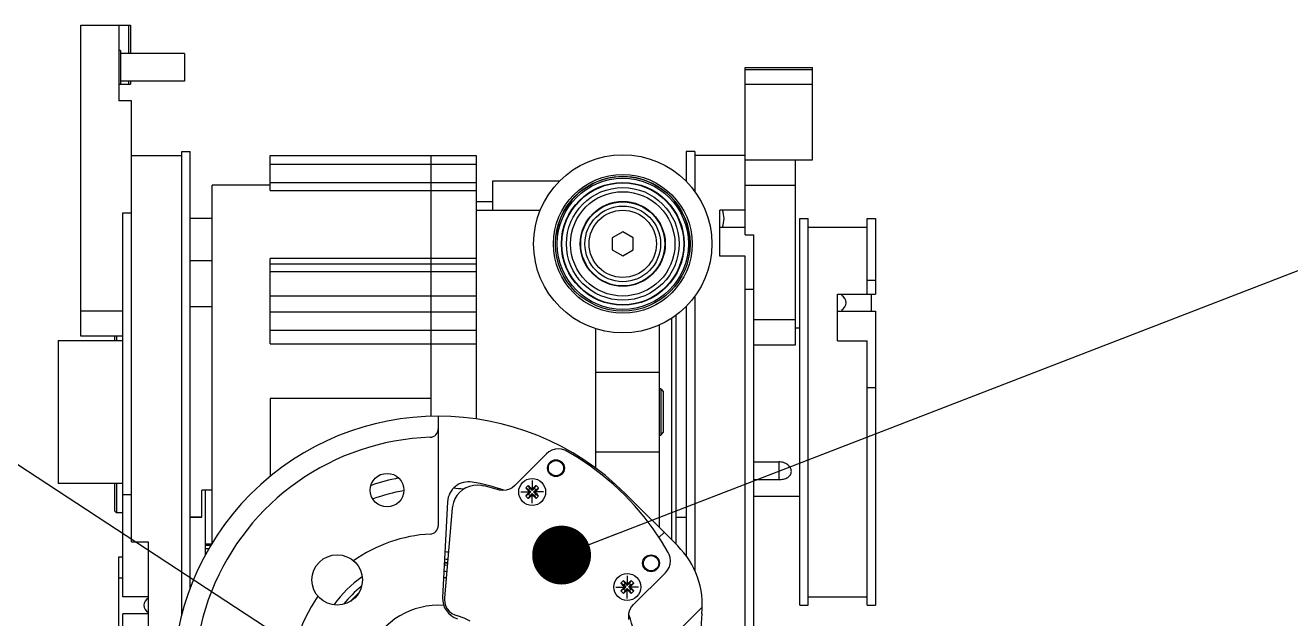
# Model space of a CAD drawing. Header units: millimetres. Extents: x 0 to 841, y 0 to 594.
# Drawn here: x 81.6 to 156.9, y 332.2 to 367.5 of the extents above; entities that cross this region are included whole.
import ezdxf

# ---------------------------------------------------------------- set-up
doc = ezdxf.new("R2010")
doc.units = ezdxf.units.MM
doc.header["$LTSCALE"] = 46.255
doc.layers.get('0').update_dxf_attribs({"linetype": 'CONTINUOUS'})
for name, color, linetype in [('APSF_BLANK_LAYER', 7, 'CONTINUOUS'), ('AXIS', 7, 'CONTINUOUS'), ('COSMETIC', 7, 'CONTINUOUS'), ('DCURVE', 7, 'CONTINUOUS'), ('NOTE', 7, 'CONTINUOUS')]:
    doc.layers.add(name, color=color, linetype=linetype)
doc.styles.get("Standard").update_dxf_attribs({"font": 'txt', "width": 0.85})
doc.dimstyles.get("Standard").update_dxf_attribs({"dimtxt": 3.5, "dimasz": 3.5, "dimexe": 1.5, "dimexo": 1, "dimtad": 1, "dimtxsty": 'STANDARD', "dimblk": '_FILLED', "dimblk1": '_FILLED', "dimblk2": '_FILLED', "dimcen": 0.09, "dimadec": 0, "dimazin": 0, "dimtol": 1, "dimtp": 0.01, "dimtm": 0.01, "dimtfac": 1, "dimtofl": 0, "dimtmove": 0, "dimatfit": 3, "dimldrblk": '_FILLED', "dimfxl": 1, "dimtolj": 1, "dimarcsym": 0})

# ---------------------------------------------------------------- blocks, each defined once
blk = doc.blocks.new('_FILLED')
at = {"color": 0, "linetype": 'BYBLOCK'}
blk.add_solid([(0, 0), (-1, 0.214), (-1, -0.214)], dxfattribs=at)

msp = doc.modelspace()

# ---------------------------------------------------------------- linework, layer by layer
at = {"color": 7, "linetype": 'CONTINUOUS'}
for p, q in [((84.904, 348.951), (84.904, 367.451)), ((84.904, 367.451), (87.854, 367.451)), ((87.154, 367.451), (87.154, 362.951)), ((87.729, 367.451), (87.729, 365.776)), ((87.854, 367.451), (87.854, 365.776)), ((87.254, 365.951), (87.154, 365.951)), ((87.254, 365.951), (87.254, 363.951)), ((91.054, 365.776), (87.254, 365.776)), ((91.054, 365.776), (91.054, 364.126)), ((124.406, 354.99), (124.406, 364.951)), ((124.406, 364.951), (128.406, 364.951)), ((124.406, 364.826), (128.406, 364.826)), ((128.406, 359.451), (128.406, 364.951)), ((87.154, 363.951), (87.854, 363.951)), ((91.054, 364.126), (87.254, 364.126)), ((87.729, 364.126), (87.729, 363.951)), ((87.854, 364.126), (87.854, 363.951)), ((124.406, 363.951), (128.406, 363.951)), ((87.904, 362.951), (87.154, 362.951)), ((87.904, 336.724), (87.904, 362.951)), ((90.904, 332.383), (90.904, 359.951)), ((90.904, 359.951), (91.404, 359.951)), ((91.404, 333.955), (91.404, 359.951)), ((120.906, 359.951), (120.906, 358.162)), ((121.406, 359.951), (120.906, 359.951)), ((121.406, 359.951), (121.406, 357.577)), ((87.904, 359.701), (90.904, 359.701)), ((96.154, 357.631), (96.154, 359.701)), ((96.154, 359.701), (108.404, 359.701)), ((108.404, 359.678), (96.154, 359.678)), ((108.404, 359.18), (96.154, 359.18)), ((105.704, 359.701), (105.704, 344.191)), ((108.404, 359.701), (108.404, 344.039)), ((124.406, 359.701), (121.406, 359.701)), ((124.406, 359.451), (128.406, 359.451)), ((127.406, 348.451), (127.406, 359.451)), ((92.704, 336.633), (92.704, 357.951)), ((96.154, 358.107), (108.404, 358.107)), ((96.154, 357.631), (108.404, 357.631)), ((109.404, 356.451), (109.404, 358.201)), ((109.404, 358.201), (113.39, 358.201)), ((124.406, 357.951), (127.406, 357.951)), ((87.404, 333.451), (87.404, 356.294)), ((87.404, 356.294), (87.904, 356.294)), ((108.404, 356.451), (112.227, 356.451)), ((122.906, 353.717), (122.906, 356.451)), ((124.406, 356.451), (122.906, 356.451)), ((92.704, 355.951), (91.404, 355.951)), ((122.906, 355.451), (124.406, 355.451)), ((127.656, 332.951), (127.656, 355.951)), ((127.656, 355.951), (128.156, 355.951)), ((128.156, 332.951), (128.156, 355.951)), ((128.156, 355.451), (131.656, 355.451)), ((131.656, 351.451), (131.656, 355.951)), ((131.656, 355.951), (132.156, 355.951)), ((132.156, 355.951), (132.156, 351.451)), ((117.129, 355.173), (116.504, 354.812)), ((116.504, 354.812), (116.504, 354.091)), ((117.754, 354.812), (117.129, 355.173)), ((117.754, 354.091), (117.754, 354.812)), ((124.406, 354.99), (124.906, 354.99)), ((124.906, 354.99), (124.906, 328.952)), ((116.504, 354.091), (117.129, 353.73)), ((117.129, 353.73), (117.754, 354.091)), ((124.406, 353.717), (122.906, 353.717)), ((124.406, 328.952), (124.406, 353.717)), ((92.704, 353.451), (91.404, 353.451)), ((96.154, 348.508), (96.154, 353.574)), ((108.404, 353.574), (96.154, 353.574)), ((108.404, 353.25), (96.154, 353.25)), ((108.404, 352.797), (96.154, 352.797)), ((131.656, 352.292), (132.156, 352.292)), ((124.906, 351.746), (124.406, 351.746)), ((108.404, 351.332), (96.154, 351.332)), ((120.906, 350.741), (120.906, 335.859)), ((121.406, 351.326), (121.406, 334.992)), ((129.906, 348.689), (129.906, 351.451)), ((129.906, 351.451), (132.156, 351.451)), ((131.906, 351.451), (131.906, 350.451)), ((87.404, 350.451), (84.904, 350.451)), ((108.404, 350.381), (96.154, 350.381)), ((120.036, 350.022), (120.036, 336.844)), ((120.286, 350.2), (120.286, 336.594)), ((124.906, 349.951), (127.406, 349.951)), ((129.906, 350.451), (132.156, 350.451)), ((132.156, 350.451), (132.156, 332.952)), ((96.154, 349.309), (108.404, 349.309)), ((115.504, 349.412), (115.504, 341.125)), ((127.406, 349.451), (127.656, 349.451)), ((83.554, 348.701), (83.554, 340.201)), ((83.554, 348.701), (87.404, 348.701)), ((87.404, 348.951), (84.904, 348.951)), ((86.904, 348.951), (86.904, 348.701)), ((87.029, 348.951), (87.029, 348.701)), ((96.154, 348.508), (108.404, 348.508)), ((124.906, 348.451), (127.406, 348.451)), ((129.906, 348.689), (131.656, 348.689)), ((131.656, 332.952), (131.656, 348.689)), ((119.386, 345.826), (119.286, 345.826)), ((119.386, 345.826), (119.386, 343.076)), ((119.386, 345.826), (119.536, 345.676)), ((119.536, 345.676), (119.536, 343.226)), ((131.656, 345.914), (132.156, 345.914)), ((96.154, 345.254), (96.154, 340.619)), ((105.704, 345.254), (96.154, 345.254)), ((115.536, 345.076), (115.504, 345.076)), ((106.154, 344.201), (106.154, 337.688)), ((115.536, 343.826), (115.504, 343.826)), ((119.386, 343.076), (119.536, 343.226)), ((119.286, 343.076), (119.386, 343.076)), ((112.589, 341.957), (112.585, 341.961)), ((113.753, 342.146), (113.75, 342.141)), ((114.753, 341.647), (114.685, 341.579)), ((87.404, 340.201), (83.554, 340.201)), ((86.904, 340.201), (86.904, 338.577)), ((87.029, 340.201), (87.029, 338.451)), ((87.404, 339.551), (87.904, 339.551)), ((92.104, 338.201), (92.104, 339.807)), ((92.704, 339.807), (92.104, 339.807)), ((108.871, 340.047), (108.874, 340.06)), ((109.69, 339.835), (109.688, 339.831)), ((111.53, 339.82), (111.356, 339.925)), ((111.53, 339.569), (111.356, 339.464)), ((111.614, 339.904), (111.51, 340.079)), ((111.614, 339.485), (111.51, 339.31)), ((111.614, 339.904), (111.53, 339.82)), ((111.53, 339.82), (111.656, 339.694)), ((111.656, 339.694), (111.53, 339.569)), ((111.53, 339.569), (111.614, 339.485)), ((111.656, 339.694), (111.573, 339.694)), ((111.74, 339.778), (111.614, 339.904)), ((111.614, 339.485), (111.74, 339.611)), ((111.866, 339.904), (111.74, 339.778)), ((111.74, 339.778), (111.74, 339.862)), ((111.74, 339.611), (111.74, 339.527)), ((111.74, 339.611), (111.866, 339.485)), ((111.824, 339.694), (111.95, 339.82)), ((111.95, 339.569), (111.824, 339.694)), ((111.824, 339.694), (111.908, 339.694)), ((111.866, 339.904), (111.971, 340.079)), ((111.95, 339.82), (111.866, 339.904)), ((111.866, 339.485), (111.95, 339.569)), ((111.866, 339.485), (111.971, 339.31)), ((111.95, 339.82), (112.125, 339.925)), ((111.95, 339.569), (112.125, 339.464)), ((117.291, 339.588), (120.397, 336.483)), ((124.906, 339.451), (127.656, 339.451)), ((106.713, 339.114), (106.414, 333.415)), ((86.904, 338.576), (87.029, 338.451)), ((91.404, 338.201), (92.104, 338.201)), ((119.589, 337.29), (119.281, 336.983)), ((87.904, 336.724), (88.904, 336.724)), ((88.904, 336.724), (88.904, 331.564)), ((87.154, 330.076), (87.154, 335.826)), ((87.154, 335.826), (87.404, 335.826)), ((119.824, 336.091), (119.821, 336.09)), ((87.154, 334.576), (87.404, 334.576)), ((117.187, 334.164), (117.013, 334.268)), ((117.271, 334.248), (117.166, 334.422)), ((117.271, 334.248), (117.187, 334.164)), ((117.187, 334.164), (117.313, 334.038)), ((117.397, 334.122), (117.271, 334.248)), ((117.523, 334.248), (117.397, 334.122)), ((117.397, 334.122), (117.397, 334.205)), ((117.481, 334.038), (117.607, 334.164)), ((117.523, 334.248), (117.628, 334.422)), ((117.607, 334.164), (117.523, 334.248)), ((117.607, 334.164), (117.782, 334.268)), ((88.904, 333.451), (87.404, 333.451)), ((117.187, 333.912), (117.013, 333.807)), ((117.271, 333.828), (117.166, 333.653)), ((117.313, 334.038), (117.187, 333.912)), ((117.187, 333.912), (117.271, 333.828)), ((117.313, 334.038), (117.229, 334.038)), ((117.271, 333.828), (117.397, 333.954)), ((117.397, 333.954), (117.397, 333.87)), ((117.397, 333.954), (117.523, 333.828)), ((117.607, 333.912), (117.481, 334.038)), ((117.481, 334.038), (117.565, 334.038)), ((117.523, 333.828), (117.607, 333.912)), ((117.523, 333.828), (117.628, 333.653)), ((117.607, 333.912), (117.782, 333.807)), ((128.156, 333.451), (131.656, 333.451)), ((116.049, 327.032), (121.86, 332.844)), ((117.777, 333.003), (117.774, 333.007)), ((127.656, 332.951), (128.156, 332.951)), ((131.656, 332.951), (132.156, 332.951)), ((87.404, 328.951), (87.404, 332.451)), ((88.904, 332.451), (87.404, 332.451)), ((107.267, 332.344), (107.265, 332.338)), ((107.267, 332.344), (107.285, 332.34))]:
    msp.add_line(p, q, dxfattribs=at)
at = {"color": 6, "linetype": 'CONTINUOUS'}
for p, q in [((112.589, 341.957), (110.71, 340.071)), ((112.738, 342.086), (112.585, 341.961)), ((112.911, 342.178), (112.738, 342.086)), ((113.1, 342.236), (112.911, 342.178)), ((113.296, 342.255), (113.1, 342.236)), ((113.492, 342.236), (113.296, 342.255)), ((113.681, 342.178), (113.492, 342.236)), ((113.75, 342.141), (113.681, 342.178)), ((114.468, 341.724), (113.753, 342.146)), ((115.203, 341.233), (114.468, 341.724)), ((115.909, 340.701), (115.203, 341.233)), ((116.584, 340.131), (115.909, 340.701)), ((92.306, 335.936), (92.306, 339.807)), ((107.266, 339.482), (107.142, 339.28)), ((107.419, 339.661), (107.266, 339.482)), ((107.598, 339.814), (107.419, 339.661)), ((107.8, 339.938), (107.598, 339.814)), ((108.018, 340.028), (107.8, 339.938)), ((108.247, 340.083), (108.018, 340.028)), ((108.483, 340.102), (108.247, 340.083)), ((108.718, 340.083), (108.483, 340.102)), ((108.871, 340.047), (108.718, 340.083)), ((108.958, 340.042), (108.874, 340.06)), ((109.656, 339.847), (108.958, 340.042)), ((109.69, 339.835), (109.656, 339.847)), ((109.803, 339.796), (109.688, 339.831)), ((109.999, 339.777), (109.803, 339.796)), ((110.195, 339.796), (109.999, 339.777)), ((110.384, 339.853), (110.195, 339.796)), ((110.557, 339.946), (110.384, 339.853)), ((110.71, 340.071), (110.557, 339.946)), ((117.227, 339.524), (116.584, 340.131)), ((117.834, 338.882), (117.227, 339.524)), ((106.988, 338.728), (106.528, 333.391)), ((106.997, 338.832), (106.988, 338.728)), ((107.052, 339.062), (106.997, 338.832)), ((107.142, 339.28), (107.052, 339.062)), ((118.404, 338.206), (117.834, 338.882)), ((118.936, 337.5), (118.404, 338.206)), ((119.427, 336.765), (118.936, 337.5)), ((92.677, 336.595), (92.306, 336.595)), ((92.628, 336.515), (92.306, 336.515)), ((119.824, 336.091), (119.427, 336.765)), ((92.513, 336.314), (92.306, 336.314)), ((92.398, 336.096), (92.306, 336.096)), ((119.881, 335.978), (119.821, 336.09)), ((119.938, 335.789), (119.881, 335.978)), ((119.958, 335.593), (119.938, 335.789)), ((119.663, 334.883), (119.788, 335.035)), ((119.788, 335.035), (119.881, 335.209)), ((119.881, 335.209), (119.938, 335.397)), ((119.938, 335.397), (119.958, 335.593)), ((117.777, 333.003), (119.663, 334.883)), ((106.528, 333.391), (106.519, 333.304)), ((106.519, 333.304), (106.539, 333.108)), ((106.539, 333.108), (106.596, 332.919)), ((106.596, 332.919), (106.689, 332.746)), ((106.689, 332.746), (106.814, 332.593)), ((117.499, 332.492), (117.556, 332.681)), ((117.556, 332.681), (117.649, 332.855)), ((117.649, 332.855), (117.774, 333.007)), ((106.814, 332.593), (106.966, 332.469)), ((106.966, 332.469), (107.14, 332.376)), ((107.14, 332.376), (107.265, 332.338)), ((107.285, 332.34), (107.667, 332.203)), ((107.667, 332.203), (108.034, 332.03)), ((117.48, 332.296), (117.499, 332.492)), ((117.499, 332.1), (117.48, 332.296))]:
    msp.add_line(p, q, dxfattribs=at)
at = {"color": 7, "linetype": 'CONTINUOUS'}
for centre, radius in [((117.129, 354.451), 5.3), ((117.129, 354.451), 4.125), ((117.129, 354.451), 2.5), ((117.129, 354.451), 2.25), ((117.129, 354.451), 2), ((113.155, 341.109), 0.453), ((103.113, 339.801), 1), ((111.74, 339.694), 0.8), ((100.144, 334.462), 1.5), ((118.811, 335.452), 0.453), ((117.397, 334.038), 0.8)]:
    msp.add_circle(centre, radius, dxfattribs=at)
at = {"color": 4, "linetype": 'CONTINUOUS'}
msp.add_circle((117.129, 354.451), 3.65, dxfattribs=at)
at = {"color": 6, "linetype": 'CONTINUOUS'}
for centre in [(113.155, 341.109), (118.811, 335.452)]:
    msp.add_circle(centre, 0.5, dxfattribs=at)
at = {"color": 7, "linetype": 'CONTINUOUS'}
for centre, radius, start, end in [((117.129, 354.451), 4, 351.98628, 172.69242), ((121.906, 355.951), 1.25, 336.34158, 23.65842), ((106.154, 328.451), 15.75, 45, 225), ((105.654, 343.443), 0.5, 271.91021, 360), ((106.154, 328.451), 14.5, 91.91021, 225), ((106.154, 328.451), 12.3, 100.97085, 108.92614), ((107.961, 339.049), 1.25, 80.32259, 177), ((106.154, 328.451), 12, 71.02825, 80.32259), ((106.154, 328.451), 11.5, 100.29737, 109.70499), ((106.154, 328.451), 11.5, 82.52784, 85.47537), ((113.219, 338.216), 2.529, 132.53441, 137.46559), ((113.214, 341.168), 2.521, 222.5314, 225.00474), ((110.267, 338.221), 2.521, 44.99526, 47.4686), ((110.261, 341.173), 2.529, 312.53441, 317.46559), ((110.267, 338.221), 2.521, 42.5314, 45.00474), ((113.214, 341.168), 2.521, 224.99526, 227.4686), ((106.154, 328.451), 8.75, 93.09858, 125.16177), ((105.654, 337.688), 0.5, 273.09858, 360), ((116.861, 332.947), 5, 354.29648, 45), ((106.154, 328.451), 7.25, 85.48005, 87.00167), ((106.154, 328.451), 7.683, 85.45882, 87), ((106.154, 328.451), 6.895, 85.50285, 87), ((106.154, 328.451), 7.683, 126.15083, 143.84917), ((106.154, 328.451), 6.145, 85.55591, 87), ((118.876, 332.559), 2.529, 132.53441, 137.46559), ((115.924, 332.564), 2.521, 44.99526, 47.4686), ((115.924, 332.564), 2.521, 42.5314, 45.00474), ((106.154, 328.451), 8.75, 144.83823, 221.90142), ((106.154, 328.451), 7.25, 129.15825, 140.84175), ((107.663, 333.349), 1.25, 177, 252.88302), ((118.87, 335.511), 2.521, 222.5314, 225.00474), ((118.871, 335.511), 2.521, 224.99526, 227.4686), ((115.918, 335.517), 2.529, 312.53441, 317.46559), ((106.154, 328.451), 4.5, 85.82599, 4.17401), ((106.154, 328.451), 12, 9.67741, 18.97175), ((131.787, 331.457), 10, 174.29648, 275.70352)]:
    msp.add_arc(centre, radius, start, end, dxfattribs=at)
for points, knots in [([(111.573, 339.694), (111.554, 339.714), (111.48, 339.79), (111.408, 339.867), (111.356, 339.925)], [0, 0, 0, 0, 0.259377, 1, 1, 1, 1]), ([(111.356, 339.464), (111.373, 339.482), (111.444, 339.56), (111.517, 339.637), (111.573, 339.694)], [0, 0, 0, 0, 0.238686, 1, 1, 1, 1]), ([(111.51, 340.079), (111.528, 340.062), (111.606, 339.991), (111.683, 339.918), (111.74, 339.862)], [0, 0, 0, 0, 0.238686, 1, 1, 1, 1]), ([(111.74, 339.527), (111.721, 339.508), (111.645, 339.434), (111.568, 339.362), (111.51, 339.31)], [0, 0, 0, 0, 0.259377, 1, 1, 1, 1]), ([(111.74, 339.862), (111.76, 339.881), (111.836, 339.955), (111.913, 340.027), (111.971, 340.079)], [0, 0, 0, 0, 0.259377, 1, 1, 1, 1]), ([(111.971, 339.31), (111.952, 339.327), (111.874, 339.398), (111.798, 339.471), (111.74, 339.527)], [0, 0, 0, 0, 0.238686, 1, 1, 1, 1]), ([(112.125, 339.925), (112.108, 339.907), (112.037, 339.829), (111.964, 339.752), (111.908, 339.694)], [0, 0, 0, 0, 0.238686, 1, 1, 1, 1]), ([(111.908, 339.694), (111.927, 339.675), (112.001, 339.599), (112.073, 339.522), (112.125, 339.464)], [0, 0, 0, 0, 0.259377, 1, 1, 1, 1]), ([(117.229, 334.038), (117.21, 334.057), (117.137, 334.133), (117.065, 334.21), (117.013, 334.268)], [0, 0, 0, 0, 0.259377, 1, 1, 1, 1]), ([(117.166, 334.422), (117.185, 334.405), (117.263, 334.334), (117.34, 334.261), (117.397, 334.205)], [0, 0, 0, 0, 0.238686, 1, 1, 1, 1]), ([(117.397, 334.205), (117.417, 334.224), (117.493, 334.298), (117.57, 334.37), (117.628, 334.422)], [0, 0, 0, 0, 0.259377, 1, 1, 1, 1]), ([(117.782, 334.268), (117.765, 334.25), (117.694, 334.172), (117.621, 334.095), (117.565, 334.038)], [0, 0, 0, 0, 0.238686, 1, 1, 1, 1]), ([(117.013, 333.807), (117.029, 333.826), (117.101, 333.904), (117.173, 333.98), (117.229, 334.038)], [0, 0, 0, 0, 0.238686, 1, 1, 1, 1]), ([(117.397, 333.87), (117.378, 333.851), (117.302, 333.777), (117.224, 333.705), (117.166, 333.653)], [0, 0, 0, 0, 0.259377, 1, 1, 1, 1]), ([(117.628, 333.653), (117.609, 333.67), (117.531, 333.741), (117.455, 333.814), (117.397, 333.87)], [0, 0, 0, 0, 0.238686, 1, 1, 1, 1]), ([(117.565, 334.038), (117.584, 334.018), (117.657, 333.942), (117.729, 333.865), (117.782, 333.807)], [0, 0, 0, 0, 0.259377, 1, 1, 1, 1])]:
    msp.add_open_spline(points, degree=3, knots=knots, dxfattribs=at)
at = {"layer": 'APSF_BLANK_LAYER', "color": 7, "linetype": 'CONTINUOUS'}
for radius in [4, 3.9, 3.625, 3.35, 3.103, 2.525]:
    msp.add_circle((117.129, 354.451), radius, dxfattribs=at)
at = {"layer": 'AXIS', "color": 7, "linetype": 'CONTINUOUS'}
for p, q in [((96.154, 357.951), (92.704, 357.951)), ((109.404, 356.951), (108.404, 356.951)), ((92.704, 350.701), (91.404, 350.701)), ((120.868, 350.701), (120.906, 350.701)), ((130.156, 351.451), (130.156, 351.384)), ((130.156, 350.518), (130.156, 350.451)), ((115.536, 341.102), (115.536, 349.401)), ((119.286, 349.616), (119.286, 337.594)), ((115.536, 346.82), (119.286, 346.82)), ((115.536, 342.083), (119.286, 342.083)), ((124.906, 341.486), (126.406, 341.486)), ((126.406, 341.486), (126.406, 340.426)), ((124.906, 340.426), (126.406, 340.426)), ((87.404, 338.451), (87.029, 338.451)), ((92.104, 338.201), (91.404, 338.201)), ((120.286, 338.201), (120.906, 338.201))]:
    msp.add_line(p, q, dxfattribs=at)
for centre, radius, start, end in [((129.906, 350.951), 0.5, 300, 60), ((106.154, 328.451), 7.025, 85.49467, 87), ((106.154, 328.451), 7.05, 85.49325, 87), ((106.154, 328.451), 7.05, 132.20519, 137.79481), ((106.154, 328.451), 7.025, 133.74315, 136.25685), ((89.154, 332.951), 0.5, 120, 240)]:
    msp.add_arc(centre, radius, start, end, dxfattribs=at)
for points, knots in [([(127.156, 340.916), (127.156, 340.988), (127.109, 341.144), (126.938, 341.329), (126.693, 341.456), (126.503, 341.486), (126.406, 341.486)], [0, 0, 0, 0, 0.210387, 0.450199, 0.717422, 1, 1, 1, 1]), ([(126.406, 340.426), (126.502, 340.426), (126.687, 340.446), (126.933, 340.541), (127.112, 340.701), (127.156, 340.847), (127.156, 340.916)], [0, 0, 0, 0, 0.293957, 0.561241, 0.791323, 1, 1, 1, 1])]:
    msp.add_open_spline(points, degree=3, knots=knots, dxfattribs=at)
at = {"layer": 'COSMETIC', "color": 7, "linetype": 'CONTINUOUS'}
for p, q in [((111.74, 340.366), (111.74, 339.862)), ((111.069, 339.694), (111.573, 339.694)), ((111.74, 339.023), (111.74, 339.527)), ((112.412, 339.694), (111.908, 339.694)), ((117.397, 334.709), (117.397, 334.205)), ((116.725, 334.038), (117.229, 334.038)), ((117.397, 333.366), (117.397, 333.87)), ((118.069, 334.038), (117.565, 334.038))]:
    msp.add_line(p, q, dxfattribs=at)
at = {"layer": 'DCURVE', "color": 4, "linetype": 'CONTINUOUS'}
msp.add_arc((106.154, 328.451), 6.52, 85.52768, 86.99993, dxfattribs=at)

# ---------------------------------------------------------------- leaders
at = {"layer": 'NOTE', "color": 2, "linetype": 'CONTINUOUS'}
for points in [[(113.491, 335.938), (169.489, 357.58), (175.489, 357.58)], [(103.527, 326.656), (61.186, 354.373), (55.186, 354.373)], [(137.987, 315.227), (186.218, 333.498), (192.218, 333.498)]]:
    msp.add_leader(points, dimstyle='STANDARD', override={"dimtad": 0, "dimldrblk": 'DOT'}, dxfattribs=at)

doc.saveas('drawing.dxf')
